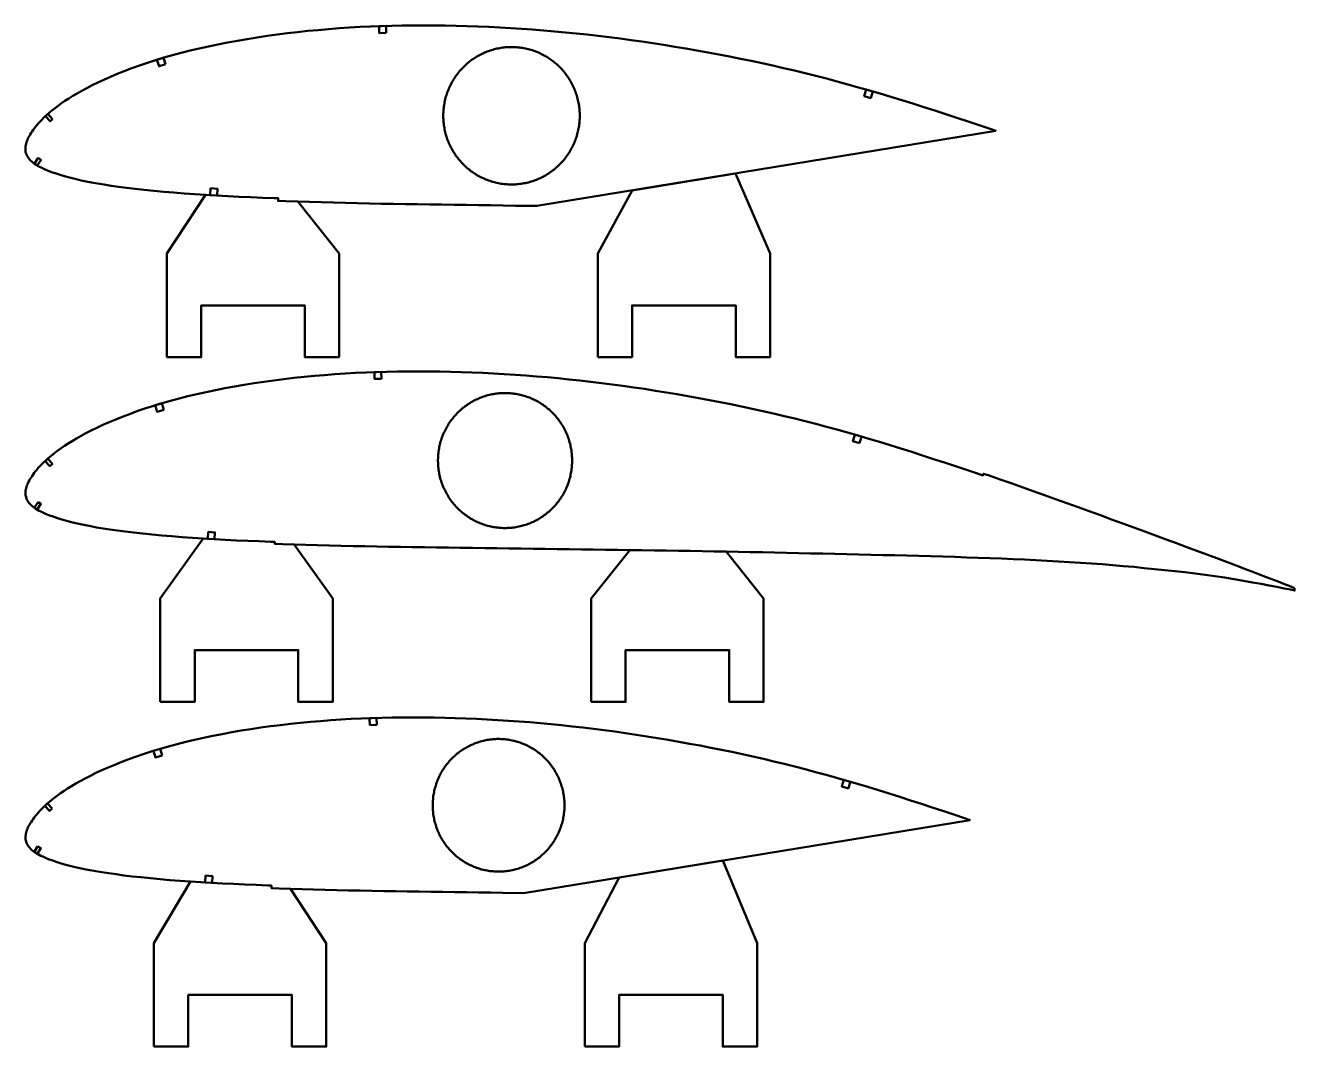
# Model space of a CAD drawing. Header units: metres. Extents: x -32 to 1074, y -15727 to -24.
# Drawn here: x -1 to 736, y -9840 to -9248 of the extents above; entities that cross this region are included whole.
import ezdxf

# ---------------------------------------------------------------- set-up
doc = ezdxf.new("R2010")
doc.units = ezdxf.units.M
doc.layers.add('Layer', color=7, linetype='Continuous', lineweight=50)

msp = doc.modelspace()

# ---------------------------------------------------------------- linework, layer by layer
at = {"layer": 'Layer', "color": 1}
for p, q in [((381.25, -9338.4), (381.25, -9338.9)), ((131.25, -9347.3), (131.25, -9347.8)), ((127.5, -9546.56), (127.5, -9547.06)), ((377.5, -9552.35), (377.5, -9552.85)), ((373.75, -9736.95), (373.75, -9737.45)), ((123.75, -9745.83), (123.75, -9746.33))]:
    msp.add_line(p, q, dxfattribs=at)
at = {"layer": 'Layer'}
for points in [[(562.28, -9308.78), (562.28, -9308.78), (559.02, -9307.66), (552.57, -9305.48), (546.13, -9303.33), (539.69, -9301.2), (533.25, -9299.1), (526.81, -9297.02), (520.39, -9294.97), (514.01, -9292.95), (507.68, -9290.97), (501.39, -9289.05), (495.12, -9287.17), (488.88, -9285.34), (482.64, -9283.56), (476.41, -9281.82), (470.19, -9280.13), (463.98, -9278.48), (457.78, -9276.88), (451.56, -9275.33), (445.34, -9273.82), (439.1, -9272.35), (432.85, -9270.93), (426.59, -9269.54), (420.32, -9268.2), (414.04, -9266.89), (407.75, -9265.64), (401.44, -9264.42), (395.11, -9263.24), (388.76, -9262.1), (382.4, -9261), (376.04, -9259.93), (369.67, -9258.91), (363.3, -9257.92), (356.94, -9256.98), (350.58, -9256.08), (344.23, -9255.23), (337.87, -9254.41), (331.53, -9253.65), (325.18, -9252.93), (318.84, -9252.25), (312.5, -9251.62), (306.16, -9251.03), (299.82, -9250.49), (293.48, -9250), (287.14, -9249.55), (280.79, -9249.15), (274.45, -9248.79), (268.11, -9248.48), (261.78, -9248.21), (255.46, -9247.99), (249.14, -9247.82), (242.84, -9247.69), (236.55, -9247.61), (230.29, -9247.58), (224.07, -9247.59), (217.89, -9247.66), (211.74, -9247.78), (205.62, -9247.97), (199.5, -9248.21), (193.39, -9248.51), (187.29, -9248.86), (181.21, -9249.27), (175.15, -9249.74), (169.11, -9250.26), (163.1, -9250.83), (157.13, -9251.46), (151.19, -9252.15), (145.29, -9252.89), (139.44, -9253.7), (133.64, -9254.56), (127.89, -9255.48), (122.18, -9256.47), (116.51, -9257.51), (110.91, -9258.6), (105.41, -9259.73), (100.03, -9260.92), (94.75, -9262.16), (89.59, -9263.47), (84.52, -9264.84), (79.56, -9266.26), (74.71, -9267.74), (69.97, -9269.28), (65.37, -9270.85), (60.91, -9272.47), (56.61, -9274.11), (52.47, -9275.77), (48.52, -9277.43), (44.77, -9279.08), (41.24, -9280.72), (37.93, -9282.34), (34.82, -9283.94), (31.92, -9285.51), (29.21, -9287.04), (26.69, -9288.53), (24.36, -9289.98), (22.19, -9291.38), (20.2, -9292.75), (18.35, -9294.07), (16.64, -9295.35), (15.06, -9296.61), (13.59, -9297.82), (12.23, -9299), (10.97, -9300.14), (9.81, -9301.24), (8.73, -9302.32), (7.73, -9303.36), (6.8, -9304.38), (5.94, -9305.37), (5.15, -9306.34), (4.41, -9307.28), (3.74, -9308.2), (3.11, -9309.1), (2.53, -9309.98), (2, -9310.81), (1.53, -9311.63), (1.11, -9312.47), (0.71, -9313.28), (0.37, -9314.04), (0.08, -9314.78), (-0.16, -9315.52), (-0.37, -9316.27), (-0.53, -9316.99), (-0.66, -9317.68), (-0.74, -9318.38), (-0.78, -9319.02), (-0.79, -9319.66), (-0.74, -9320.31), (-0.63, -9320.96), (-0.46, -9321.62), (-0.23, -9322.29), (0.05, -9322.94), (0.39, -9323.59), (0.8, -9324.23), (1.27, -9324.86), (1.81, -9325.49), (2.41, -9326.11), (3.07, -9326.71), (3.78, -9327.31), (4.56, -9327.88), (5.4, -9328.45), (6.32, -9329), (7.31, -9329.55), (8.37, -9330.09), (9.5, -9330.63), (10.72, -9331.18), (12.02, -9331.73), (13.4, -9332.28), (14.87, -9332.84), (16.45, -9333.4), (18.14, -9333.96), (19.97, -9334.52), (21.94, -9335.09), (24.07, -9335.67), (26.38, -9336.27), (28.86, -9336.88), (31.55, -9337.49), (34.47, -9338.11), (37.64, -9338.72), (41.1, -9339.33), (44.85, -9339.94), (48.92, -9340.56), (53.28, -9341.18), (57.95, -9341.8), (62.92, -9342.39), (68.18, -9342.96), (73.71, -9343.52), (79.47, -9344.07), (85.38, -9344.59), (91.41, -9345.09), (97.55, -9345.54), (103.8, -9345.94), (110.18, -9346.3), (116.69, -9346.64), (123.28, -9346.95), (129.97, -9347.25), (136.74, -9347.52), (143.58, -9347.78), (145.87, -9347.87), (145.81, -9349.37), (150.39, -9349.54), (157.26, -9349.79), (164.14, -9350.01), (171.03, -9350.21), (177.95, -9350.39), (184.9, -9350.57), (191.87, -9350.73), (198.83, -9350.89), (205.78, -9351.03), (212.75, -9351.15), (219.75, -9351.25), (226.78, -9351.35), (233.83, -9351.46), (240.9, -9351.57), (247.97, -9351.67), (255.06, -9351.77), (262.16, -9351.86), (269.27, -9351.96), (276.39, -9352.06), (283.5, -9352.16), (296.03, -9352.34), (562.28, -9308.78)], [(562.28, -9308.78), (562.28, -9308.78), (559.02, -9307.66), (552.57, -9305.48), (546.13, -9303.33), (539.69, -9301.2), (533.25, -9299.1), (526.81, -9297.02), (520.39, -9294.97), (514.01, -9292.95), (507.68, -9290.97), (501.39, -9289.05), (495.12, -9287.17), (488.88, -9285.34), (482.64, -9283.56), (476.41, -9281.82), (470.19, -9280.13), (463.98, -9278.48), (457.78, -9276.88), (451.56, -9275.33), (445.34, -9273.82), (439.1, -9272.35), (432.85, -9270.93), (426.59, -9269.54), (420.32, -9268.2), (414.04, -9266.89), (407.75, -9265.64), (401.44, -9264.42), (395.11, -9263.24), (388.76, -9262.1), (382.4, -9261), (376.04, -9259.93), (369.67, -9258.91), (363.3, -9257.92), (356.94, -9256.98), (350.58, -9256.08), (344.23, -9255.23), (337.87, -9254.41), (331.53, -9253.65), (325.18, -9252.93), (318.84, -9252.25), (312.5, -9251.62), (306.16, -9251.03), (299.82, -9250.49), (293.48, -9250), (287.14, -9249.55), (280.79, -9249.15), (274.45, -9248.79), (268.11, -9248.48), (261.78, -9248.21), (255.46, -9247.99), (249.14, -9247.82), (242.84, -9247.69), (236.55, -9247.61), (230.29, -9247.58), (224.07, -9247.59), (217.89, -9247.66), (211.74, -9247.78), (205.62, -9247.97), (199.5, -9248.21), (193.39, -9248.51), (187.29, -9248.86), (181.21, -9249.27), (175.15, -9249.74), (169.11, -9250.26), (163.1, -9250.83), (157.13, -9251.46), (151.19, -9252.15), (145.29, -9252.89), (139.44, -9253.7), (133.64, -9254.56), (127.89, -9255.48), (122.18, -9256.47), (116.51, -9257.51), (110.91, -9258.6), (105.41, -9259.73), (100.03, -9260.92), (94.75, -9262.16), (89.59, -9263.47), (84.52, -9264.84), (79.56, -9266.26), (74.71, -9267.74), (69.97, -9269.28), (65.37, -9270.85), (60.91, -9272.47), (56.61, -9274.11), (52.47, -9275.77), (48.52, -9277.43), (44.77, -9279.08), (41.24, -9280.72), (37.93, -9282.34), (34.82, -9283.94), (31.92, -9285.51), (29.21, -9287.04), (26.69, -9288.53), (24.36, -9289.98), (22.19, -9291.38), (20.2, -9292.75), (18.35, -9294.07), (16.64, -9295.35), (15.06, -9296.61), (13.59, -9297.82), (12.23, -9299), (10.97, -9300.14), (9.81, -9301.24), (8.73, -9302.32), (7.73, -9303.36), (6.8, -9304.38), (5.94, -9305.37), (5.15, -9306.34), (4.41, -9307.28), (3.74, -9308.2), (3.11, -9309.1), (2.53, -9309.98), (2, -9310.81), (1.53, -9311.63), (1.11, -9312.47), (0.71, -9313.28), (0.37, -9314.04), (0.08, -9314.78), (-0.16, -9315.52), (-0.37, -9316.27), (-0.53, -9316.99), (-0.66, -9317.68), (-0.74, -9318.38), (-0.78, -9319.02), (-0.79, -9319.66), (-0.74, -9320.31), (-0.63, -9320.96), (-0.46, -9321.62), (-0.23, -9322.29), (0.05, -9322.94), (0.39, -9323.59), (0.8, -9324.23), (1.27, -9324.86), (1.81, -9325.49), (2.41, -9326.11), (3.07, -9326.71), (3.78, -9327.31), (4.56, -9327.88), (5.4, -9328.45), (6.32, -9329), (7.31, -9329.55), (8.37, -9330.09), (9.5, -9330.63), (10.72, -9331.18), (12.02, -9331.73), (13.4, -9332.28), (14.87, -9332.84), (16.45, -9333.4), (18.14, -9333.96), (19.97, -9334.52), (21.94, -9335.09), (24.07, -9335.67), (26.38, -9336.27), (28.86, -9336.88), (31.55, -9337.49), (34.47, -9338.11), (37.64, -9338.72), (41.1, -9339.33), (44.85, -9339.94), (48.92, -9340.56), (53.28, -9341.18), (57.95, -9341.8), (62.92, -9342.39), (68.18, -9342.96), (73.71, -9343.52), (79.47, -9344.07), (85.38, -9344.59), (91.41, -9345.09), (97.55, -9345.54), (103.8, -9345.94), (110.18, -9346.3), (116.69, -9346.64), (123.28, -9346.95), (129.97, -9347.25), (136.74, -9347.52), (143.58, -9347.78), (145.87, -9347.87), (145.81, -9349.37), (150.39, -9349.54), (157.26, -9349.79), (164.14, -9350.01), (171.03, -9350.21), (177.95, -9350.39), (184.9, -9350.57), (191.87, -9350.73), (198.83, -9350.89), (205.78, -9351.03), (212.75, -9351.15), (219.75, -9351.25), (226.78, -9351.35), (233.83, -9351.46), (240.9, -9351.57), (247.97, -9351.67), (255.06, -9351.77), (262.16, -9351.86), (269.27, -9351.96), (276.39, -9352.06), (283.5, -9352.16), (296.03, -9352.34), (562.28, -9308.78)], [(320.85, -9300), (320.84, -9299.16), (320.82, -9298.33), (320.77, -9297.49), (320.71, -9296.65), (320.63, -9295.82), (320.54, -9294.99), (320.43, -9294.16), (320.29, -9293.33), (320.15, -9292.51), (319.98, -9291.69), (319.8, -9290.87), (319.6, -9290.05), (319.38, -9289.25), (319.15, -9288.44), (318.9, -9287.64), (318.64, -9286.85), (318.35, -9286.06), (318.05, -9285.28), (317.74, -9284.5), (317.41, -9283.74), (317.06, -9282.98), (316.7, -9282.22), (316.32, -9281.48), (315.92, -9280.74), (315.51, -9280.01), (315.09, -9279.29), (314.65, -9278.58), (314.19, -9277.88), (313.72, -9277.19), (313.24, -9276.5), (312.74, -9275.83), (312.23, -9275.17), (311.71, -9274.52), (311.17, -9273.88), (310.62, -9273.26), (310.05, -9272.64), (309.47, -9272.04), (308.88, -9271.45), (308.28, -9270.87), (307.67, -9270.3), (307.04, -9269.75), (306.4, -9269.21), (305.76, -9268.69), (305.1, -9268.18), (304.43, -9267.68), (303.75, -9267.2), (303.06, -9266.73), (302.36, -9266.27), (301.65, -9265.83), (300.93, -9265.41), (300.2, -9265), (299.47, -9264.61), (298.73, -9264.23), (297.98, -9263.87), (297.22, -9263.52), (296.45, -9263.19), (295.68, -9262.88), (294.9, -9262.58), (294.12, -9262.3), (293.33, -9262.04), (292.53, -9261.79), (291.73, -9261.56), (290.93, -9261.35), (290.12, -9261.15), (289.31, -9260.97), (288.49, -9260.81), (287.67, -9260.67), (286.85, -9260.54), (286.02, -9260.43), (285.2, -9260.34), (284.37, -9260.26), (283.54, -9260.21), (282.71, -9260.17), (281.87, -9260.15), (281.04, -9260.14), (280.21, -9260.15), (279.38, -9260.18), (278.55, -9260.23), (277.72, -9260.3), (276.89, -9260.38), (276.06, -9260.48), (275.24, -9260.6), (274.42, -9260.74), (273.6, -9260.89), (272.79, -9261.06), (271.97, -9261.25), (271.17, -9261.45), (270.37, -9261.68), (269.57, -9261.91), (268.77, -9262.17), (267.99, -9262.44), (267.21, -9262.73), (266.43, -9263.04), (265.66, -9263.36), (264.9, -9263.7), (264.15, -9264.05), (263.4, -9264.42), (262.66, -9264.8), (261.93, -9265.2), (261.21, -9265.62), (260.5, -9266.05), (259.79, -9266.5), (259.1, -9266.96), (258.41, -9267.44), (257.74, -9267.93), (257.07, -9268.43), (256.42, -9268.95), (255.78, -9269.48), (255.14, -9270.03), (254.52, -9270.58), (253.92, -9271.16), (253.32, -9271.74), (252.74, -9272.34), (252.17, -9272.95), (251.61, -9273.57), (251.06, -9274.2), (250.53, -9274.85), (250.01, -9275.5), (249.51, -9276.17), (249.02, -9276.84), (248.54, -9277.53), (248.08, -9278.23), (247.63, -9278.93), (247.2, -9279.65), (246.78, -9280.37), (246.38, -9281.11), (245.99, -9281.85), (245.62, -9282.6), (245.27, -9283.36), (244.93, -9284.12), (244.6, -9284.89), (244.29, -9285.67), (244, -9286.45), (243.73, -9287.25), (243.47, -9288.04), (243.23, -9288.84), (243.01, -9289.65), (242.8, -9290.46), (242.61, -9291.28), (242.43, -9292.1), (242.28, -9292.92), (242.14, -9293.74), (242.02, -9294.57), (241.91, -9295.4), (241.82, -9296.24), (241.75, -9297.07), (241.7, -9297.91), (241.67, -9298.74), (241.65, -9299.58), (241.65, -9300.42), (241.67, -9301.26), (241.7, -9302.09), (241.75, -9302.93), (241.82, -9303.76), (241.91, -9304.6), (242.02, -9305.43), (242.14, -9306.26), (242.28, -9307.08), (242.43, -9307.9), (242.61, -9308.72), (242.8, -9309.54), (243.01, -9310.35), (243.23, -9311.16), (243.47, -9311.96), (243.73, -9312.75), (244, -9313.55), (244.29, -9314.33), (244.6, -9315.11), (244.93, -9315.88), (245.27, -9316.64), (245.62, -9317.4), (245.99, -9318.15), (246.38, -9318.89), (246.78, -9319.63), (247.2, -9320.35), (247.63, -9321.07), (248.08, -9321.77), (248.54, -9322.47), (249.02, -9323.16), (249.51, -9323.83), (250.01, -9324.5), (250.53, -9325.15), (251.06, -9325.8), (251.61, -9326.43), (252.17, -9327.05), (252.74, -9327.66), (253.32, -9328.26), (253.92, -9328.84), (254.52, -9329.42), (255.14, -9329.97), (255.78, -9330.52), (256.42, -9331.05), (257.07, -9331.57), (257.74, -9332.07), (258.41, -9332.56), (259.1, -9333.04), (259.79, -9333.5), (260.5, -9333.95), (261.21, -9334.38), (261.93, -9334.8), (262.66, -9335.2), (263.4, -9335.58), (264.15, -9335.95), (264.9, -9336.3), (265.66, -9336.64), (266.43, -9336.96), (267.21, -9337.27), (267.99, -9337.56), (268.77, -9337.83), (269.57, -9338.09), (270.37, -9338.32), (271.17, -9338.55), (271.97, -9338.75), (272.79, -9338.94), (273.6, -9339.11), (274.42, -9339.26), (275.24, -9339.4), (276.06, -9339.52), (276.89, -9339.62), (277.72, -9339.7), (278.55, -9339.77), (279.38, -9339.82), (280.21, -9339.85), (281.04, -9339.86), (281.87, -9339.85), (282.71, -9339.83), (283.54, -9339.79), (284.37, -9339.74), (285.2, -9339.66), (286.02, -9339.57), (286.85, -9339.46), (287.67, -9339.33), (288.49, -9339.19), (289.31, -9339.03), (290.12, -9338.85), (290.93, -9338.65), (291.73, -9338.44), (292.53, -9338.21), (293.33, -9337.96), (294.12, -9337.7), (294.9, -9337.42), (295.68, -9337.12), (296.45, -9336.81), (297.22, -9336.48), (297.98, -9336.13), (298.73, -9335.77), (299.47, -9335.39), (300.2, -9335), (300.93, -9334.59), (301.65, -9334.17), (302.36, -9333.73), (303.06, -9333.27), (303.75, -9332.8), (304.43, -9332.32), (305.1, -9331.82), (305.76, -9331.31), (306.4, -9330.79), (307.04, -9330.25), (307.67, -9329.7), (308.28, -9329.13), (308.88, -9328.55), (309.47, -9327.96), (310.05, -9327.36), (310.62, -9326.74), (311.17, -9326.12), (311.71, -9325.48), (312.23, -9324.83), (312.74, -9324.17), (313.24, -9323.5), (313.72, -9322.81), (314.19, -9322.12), (314.65, -9321.42), (315.09, -9320.71), (315.51, -9319.99), (315.92, -9319.26), (316.32, -9318.52), (316.7, -9317.78), (317.06, -9317.02), (317.41, -9316.26), (317.74, -9315.5), (318.05, -9314.72), (318.35, -9313.94), (318.64, -9313.15), (318.9, -9312.36), (319.15, -9311.56), (319.38, -9310.75), (319.6, -9309.95), (319.8, -9309.13), (319.98, -9308.31), (320.15, -9307.49), (320.29, -9306.67), (320.43, -9305.84), (320.54, -9305.01), (320.63, -9304.18), (320.71, -9303.35), (320.77, -9302.51), (320.82, -9301.67), (320.84, -9300.84), (320.85, -9300)], [(735.53, -9574.06), (733.33, -9573.17), (729.79, -9571.79), (725.96, -9570.28), (721.77, -9568.65), (717.2, -9566.91), (712.29, -9565.03), (707.09, -9563.04), (701.65, -9560.96), (696.05, -9558.83), (690.4, -9556.7), (684.7, -9554.59), (678.92, -9552.4), (673.08, -9550.19), (667.13, -9547.98), (661.09, -9545.74), (654.95, -9543.49), (648.68, -9541.2), (642.32, -9538.87), (635.89, -9536.52), (629.4, -9534.15), (622.9, -9531.78), (616.4, -9529.41), (609.9, -9527.05), (603.39, -9524.7), (596.9, -9522.37), (590.41, -9520.04), (583.95, -9517.74), (577.52, -9515.46), (571.1, -9513.21), (564.68, -9510.98), (558.28, -9508.77), (555.12, -9507.69), (554.78, -9508.68), (551.56, -9507.58), (545.2, -9505.43), (538.84, -9503.3), (532.49, -9501.2), (526.13, -9499.13), (519.78, -9497.08), (513.45, -9495.05), (507.15, -9493.06), (500.91, -9491.11), (494.7, -9489.21), (488.51, -9487.36), (482.35, -9485.56), (476.2, -9483.8), (470.06, -9482.08), (463.92, -9480.41), (457.79, -9478.79), (451.67, -9477.21), (445.54, -9475.68), (439.4, -9474.19), (433.24, -9472.74), (427.08, -9471.33), (420.9, -9469.97), (414.71, -9468.64), (408.52, -9467.36), (402.31, -9466.11), (396.08, -9464.91), (389.84, -9463.75), (383.58, -9462.63), (377.3, -9461.54), (371.02, -9460.49), (364.74, -9459.48), (358.45, -9458.5), (352.18, -9457.57), (345.9, -9456.69), (339.63, -9455.84), (333.37, -9455.04), (327.1, -9454.29), (320.84, -9453.57), (314.59, -9452.91), (308.33, -9452.28), (302.08, -9451.71), (295.82, -9451.17), (289.57, -9450.69), (283.31, -9450.25), (277.05, -9449.85), (270.79, -9449.5), (264.53, -9449.19), (258.29, -9448.92), (252.05, -9448.71), (245.82, -9448.54), (239.6, -9448.41), (233.39, -9448.33), (227.22, -9448.3), (221.08, -9448.31), (214.98, -9448.37), (208.92, -9448.5), (202.88, -9448.68), (196.84, -9448.92), (190.81, -9449.22), (184.79, -9449.57), (178.79, -9449.97), (172.81, -9450.43), (166.86, -9450.94), (160.93, -9451.51), (155.03, -9452.13), (149.18, -9452.81), (143.36, -9453.54), (137.59, -9454.33), (131.86, -9455.18), (126.19, -9456.09), (120.55, -9457.07), (114.96, -9458.1), (109.43, -9459.17), (104.01, -9460.29), (98.7, -9461.46), (93.5, -9462.69), (88.4, -9463.98), (83.4, -9465.32), (78.5, -9466.73), (73.72, -9468.19), (69.05, -9469.7), (64.51, -9471.26), (60.11, -9472.85), (55.86, -9474.48), (51.77, -9476.11), (47.88, -9477.75), (44.18, -9479.38), (40.7, -9480.99), (37.43, -9482.59), (34.37, -9484.17), (31.5, -9485.72), (28.83, -9487.23), (26.35, -9488.7), (24.04, -9490.13), (21.91, -9491.52), (19.94, -9492.86), (18.12, -9494.16), (16.43, -9495.43), (14.87, -9496.67), (13.43, -9497.87), (12.08, -9499.03), (10.84, -9500.15), (9.69, -9501.24), (8.62, -9502.3), (7.64, -9503.33), (6.72, -9504.34), (5.88, -9505.32), (5.09, -9506.27), (4.37, -9507.19), (3.71, -9508.1), (3.08, -9508.99), (2.51, -9509.86), (1.99, -9510.68), (1.53, -9511.48), (1.11, -9512.31), (0.72, -9513.11), (0.38, -9513.86), (0.1, -9514.59), (-0.14, -9515.32), (-0.34, -9516.06), (-0.5, -9516.77), (-0.63, -9517.45), (-0.71, -9518.14), (-0.75, -9518.77), (-0.76, -9519.4), (-0.71, -9520.03), (-0.6, -9520.68), (-0.43, -9521.33), (-0.21, -9521.98), (0.07, -9522.63), (0.4, -9523.26), (0.8, -9523.89), (1.27, -9524.52), (1.8, -9525.13), (2.39, -9525.74), (3.04, -9526.34), (3.74, -9526.92), (4.51, -9527.5), (5.34, -9528.05), (6.24, -9528.6), (7.22, -9529.14), (8.26, -9529.67), (9.39, -9530.21), (10.58, -9530.74), (11.86, -9531.28), (13.23, -9531.83), (14.68, -9532.38), (16.24, -9532.93), (17.91, -9533.49), (19.71, -9534.04), (21.66, -9534.6), (23.76, -9535.18), (26.03, -9535.77), (28.48, -9536.37), (31.14, -9536.97), (34.01, -9537.58), (37.14, -9538.18), (40.55, -9538.78), (44.26, -9539.39), (48.27, -9540), (52.58, -9540.62), (57.18, -9541.22), (62.08, -9541.8), (67.27, -9542.37), (72.73, -9542.92), (78.41, -9543.46), (84.24, -9543.98), (90.2, -9544.47), (96.25, -9544.91), (102.41, -9545.31), (108.72, -9545.66), (115.13, -9546), (121.64, -9546.31), (128.24, -9546.6), (134.92, -9546.87), (141.66, -9547.13), (143.93, -9547.21), (143.89, -9548.26), (148.4, -9548.43), (155.18, -9548.67), (161.96, -9548.89), (168.76, -9549.09), (175.59, -9549.27), (182.45, -9549.44), (189.32, -9549.61), (196.19, -9549.76), (203.05, -9549.9), (209.92, -9550.02), (216.83, -9550.12), (223.77, -9550.22), (230.72, -9550.32), (237.69, -9550.43), (244.67, -9550.53), (251.66, -9550.63), (258.67, -9550.72), (265.69, -9550.81), (272.71, -9550.91), (279.73, -9551.01), (286.75, -9551.12), (293.76, -9551.22), (300.77, -9551.31), (307.79, -9551.4), (314.81, -9551.5), (321.82, -9551.59), (328.84, -9551.69), (335.86, -9551.79), (342.88, -9551.89), (349.89, -9551.98), (356.91, -9552.07), (363.92, -9552.16), (370.92, -9552.25), (377.91, -9552.36), (384.9, -9552.46), (391.89, -9552.58), (398.88, -9552.7), (405.85, -9552.82), (412.82, -9552.95), (419.78, -9553.1), (426.77, -9553.25), (433.77, -9553.41), (440.77, -9553.56), (447.77, -9553.71), (454.78, -9553.86), (461.78, -9554.01), (468.77, -9554.17), (475.77, -9554.33), (482.77, -9554.5), (489.75, -9554.66), (496.73, -9554.82), (503.68, -9554.99), (510.63, -9555.17), (517.58, -9555.36), (524.53, -9555.56), (531.47, -9555.76), (538.38, -9555.96), (545.24, -9556.17), (552.05, -9556.39), (558.83, -9556.64), (565.59, -9556.9), (572.27, -9557.16), (578.89, -9557.46), (585.47, -9557.79), (592.03, -9558.16), (598.57, -9558.53), (605.05, -9558.91), (611.41, -9559.28), (617.64, -9559.72), (623.85, -9560.22), (630.06, -9560.73), (636.2, -9561.22), (642.27, -9561.76), (648.3, -9562.36), (654.31, -9562.96), (660.27, -9563.52), (666.14, -9564.12), (671.97, -9564.83), (677.84, -9565.58), (683.69, -9566.33), (689.38, -9567.09), (694.95, -9567.95), (700.48, -9568.87), (705.91, -9569.81), (711.17, -9570.72), (716.16, -9571.63), (720.89, -9572.52), (725.32, -9573.36), (729.44, -9574.16), (733.23, -9574.92), (735.57, -9575.41)], [(735.53, -9574.06), (733.33, -9573.17), (729.79, -9571.79), (725.96, -9570.28), (721.77, -9568.65), (717.2, -9566.91), (712.29, -9565.03), (707.09, -9563.04), (701.65, -9560.96), (696.05, -9558.83), (690.4, -9556.7), (684.7, -9554.59), (678.92, -9552.4), (673.08, -9550.19), (667.13, -9547.98), (661.09, -9545.74), (654.95, -9543.49), (648.68, -9541.2), (642.32, -9538.87), (635.89, -9536.52), (629.4, -9534.15), (622.9, -9531.78), (616.4, -9529.41), (609.9, -9527.05), (603.39, -9524.7), (596.9, -9522.37), (590.41, -9520.04), (583.95, -9517.74), (577.52, -9515.46), (571.1, -9513.21), (564.68, -9510.98), (558.28, -9508.77), (555.12, -9507.69), (554.78, -9508.68), (551.56, -9507.58), (545.2, -9505.43), (538.84, -9503.3), (532.49, -9501.2), (526.13, -9499.13), (519.78, -9497.08), (513.45, -9495.05), (507.15, -9493.06), (500.91, -9491.11), (494.7, -9489.21), (488.51, -9487.36), (482.35, -9485.56), (476.2, -9483.8), (470.06, -9482.08), (463.92, -9480.41), (457.79, -9478.79), (451.67, -9477.21), (445.54, -9475.68), (439.4, -9474.19), (433.24, -9472.74), (427.08, -9471.33), (420.9, -9469.97), (414.71, -9468.64), (408.52, -9467.36), (402.31, -9466.11), (396.08, -9464.91), (389.84, -9463.75), (383.58, -9462.63), (377.3, -9461.54), (371.02, -9460.49), (364.74, -9459.48), (358.45, -9458.5), (352.18, -9457.57), (345.9, -9456.69), (339.63, -9455.84), (333.37, -9455.04), (327.1, -9454.29), (320.84, -9453.57), (314.59, -9452.91), (308.33, -9452.28), (302.08, -9451.71), (295.82, -9451.17), (289.57, -9450.69), (283.31, -9450.25), (277.05, -9449.85), (270.79, -9449.5), (264.53, -9449.19), (258.29, -9448.92), (252.05, -9448.71), (245.82, -9448.54), (239.6, -9448.41), (233.39, -9448.33), (227.22, -9448.3), (221.08, -9448.31), (214.98, -9448.37), (208.92, -9448.5), (202.88, -9448.68), (196.84, -9448.92), (190.81, -9449.22), (184.79, -9449.57), (178.79, -9449.97), (172.81, -9450.43), (166.86, -9450.94), (160.93, -9451.51), (155.03, -9452.13), (149.18, -9452.81), (143.36, -9453.54), (137.59, -9454.33), (131.86, -9455.18), (126.19, -9456.09), (120.55, -9457.07), (114.96, -9458.1), (109.43, -9459.17), (104.01, -9460.29), (98.7, -9461.46), (93.5, -9462.69), (88.4, -9463.98), (83.4, -9465.32), (78.5, -9466.73), (73.72, -9468.19), (69.05, -9469.7), (64.51, -9471.26), (60.11, -9472.85), (55.86, -9474.48), (51.77, -9476.11), (47.88, -9477.75), (44.18, -9479.38), (40.7, -9480.99), (37.43, -9482.59), (34.37, -9484.17), (31.5, -9485.72), (28.83, -9487.23), (26.35, -9488.7), (24.04, -9490.13), (21.91, -9491.52), (19.94, -9492.86), (18.12, -9494.16), (16.43, -9495.43), (14.87, -9496.67), (13.43, -9497.87), (12.08, -9499.03), (10.84, -9500.15), (9.69, -9501.24), (8.62, -9502.3), (7.64, -9503.33), (6.72, -9504.34), (5.88, -9505.32), (5.09, -9506.27), (4.37, -9507.19), (3.71, -9508.1), (3.08, -9508.99), (2.51, -9509.86), (1.99, -9510.68), (1.53, -9511.48), (1.11, -9512.31), (0.72, -9513.11), (0.38, -9513.86), (0.1, -9514.59), (-0.14, -9515.32), (-0.34, -9516.06), (-0.5, -9516.77), (-0.63, -9517.45), (-0.71, -9518.14), (-0.75, -9518.77), (-0.76, -9519.4), (-0.71, -9520.03), (-0.6, -9520.68), (-0.43, -9521.33), (-0.21, -9521.98), (0.07, -9522.63), (0.4, -9523.26), (0.8, -9523.89), (1.27, -9524.52), (1.8, -9525.13), (2.39, -9525.74), (3.04, -9526.34), (3.74, -9526.92), (4.51, -9527.5), (5.34, -9528.05), (6.24, -9528.6), (7.22, -9529.14), (8.26, -9529.67), (9.39, -9530.21), (10.58, -9530.74), (11.86, -9531.28), (13.23, -9531.83), (14.68, -9532.38), (16.24, -9532.93), (17.91, -9533.49), (19.71, -9534.04), (21.66, -9534.6), (23.76, -9535.18), (26.03, -9535.77), (28.48, -9536.37), (31.14, -9536.97), (34.01, -9537.58), (37.14, -9538.18), (40.55, -9538.78), (44.26, -9539.39), (48.27, -9540), (52.58, -9540.62), (57.18, -9541.22), (62.08, -9541.8), (67.27, -9542.37), (72.73, -9542.92), (78.41, -9543.46), (84.24, -9543.98), (90.2, -9544.47), (96.25, -9544.91), (102.41, -9545.31), (108.72, -9545.66), (115.13, -9546), (121.64, -9546.31), (128.24, -9546.6), (134.92, -9546.87), (141.66, -9547.13), (143.93, -9547.21), (143.89, -9548.26), (148.4, -9548.43), (155.18, -9548.67), (161.96, -9548.89), (168.76, -9549.09), (175.59, -9549.27), (182.45, -9549.44), (189.32, -9549.61), (196.19, -9549.76), (203.05, -9549.9), (209.92, -9550.02), (216.83, -9550.12), (223.77, -9550.22), (230.72, -9550.32), (237.69, -9550.43), (244.67, -9550.53), (251.66, -9550.63), (258.67, -9550.72), (265.69, -9550.81), (272.71, -9550.91), (279.73, -9551.01), (286.75, -9551.12), (293.76, -9551.22), (300.77, -9551.31), (307.79, -9551.4), (314.81, -9551.5), (321.82, -9551.59), (328.84, -9551.69), (335.86, -9551.79), (342.88, -9551.89), (349.89, -9551.98), (356.91, -9552.07), (363.92, -9552.16), (370.92, -9552.25), (377.91, -9552.36), (384.9, -9552.46), (391.89, -9552.58), (398.88, -9552.7), (405.85, -9552.82), (412.82, -9552.95), (419.78, -9553.1), (426.77, -9553.25), (433.77, -9553.41), (440.77, -9553.56), (447.77, -9553.71), (454.78, -9553.86), (461.78, -9554.01), (468.77, -9554.17), (475.77, -9554.33), (482.77, -9554.5), (489.75, -9554.66), (496.73, -9554.82), (503.68, -9554.99), (510.63, -9555.17), (517.58, -9555.36), (524.53, -9555.56), (531.47, -9555.76), (538.38, -9555.96), (545.24, -9556.17), (552.05, -9556.39), (558.83, -9556.64), (565.59, -9556.9), (572.27, -9557.16), (578.89, -9557.46), (585.47, -9557.79), (592.03, -9558.16), (598.57, -9558.53), (605.05, -9558.91), (611.41, -9559.28), (617.64, -9559.72), (623.85, -9560.22), (630.06, -9560.73), (636.2, -9561.22), (642.27, -9561.76), (648.3, -9562.36), (654.31, -9562.96), (660.27, -9563.52), (666.14, -9564.12), (671.97, -9564.83), (677.84, -9565.58), (683.69, -9566.33), (689.38, -9567.09), (694.95, -9567.95), (700.48, -9568.87), (705.91, -9569.81), (711.17, -9570.72), (716.16, -9571.63), (720.89, -9572.52), (725.32, -9573.36), (729.44, -9574.16), (733.23, -9574.92), (735.57, -9575.41)], [(316.41, -9500), (316.4, -9499.18), (316.38, -9498.35), (316.33, -9497.53), (316.27, -9496.71), (316.2, -9495.89), (316.1, -9495.08), (315.99, -9494.26), (315.86, -9493.45), (315.72, -9492.64), (315.56, -9491.83), (315.38, -9491.03), (315.18, -9490.23), (314.97, -9489.44), (314.74, -9488.65), (314.49, -9487.86), (314.23, -9487.08), (313.96, -9486.31), (313.66, -9485.54), (313.35, -9484.78), (313.03, -9484.02), (312.68, -9483.27), (312.33, -9482.53), (311.95, -9481.8), (311.57, -9481.08), (311.16, -9480.36), (310.75, -9479.65), (310.31, -9478.96), (309.87, -9478.27), (309.41, -9477.59), (308.93, -9476.92), (308.44, -9476.26), (307.94, -9475.61), (307.42, -9474.97), (306.9, -9474.34), (306.35, -9473.73), (305.8, -9473.12), (305.23, -9472.53), (304.65, -9471.95), (304.06, -9471.38), (303.46, -9470.83), (302.84, -9470.28), (302.22, -9469.75), (301.58, -9469.24), (300.93, -9468.74), (300.27, -9468.25), (299.6, -9467.77), (298.93, -9467.31), (298.24, -9466.87), (297.54, -9466.44), (296.84, -9466.02), (296.12, -9465.62), (295.4, -9465.23), (294.67, -9464.86), (293.93, -9464.51), (293.19, -9464.17), (292.44, -9463.84), (291.68, -9463.53), (290.92, -9463.24), (290.14, -9462.97), (289.37, -9462.71), (288.59, -9462.46), (287.8, -9462.24), (287.01, -9462.03), (286.22, -9461.84), (285.42, -9461.66), (284.61, -9461.5), (283.81, -9461.36), (283, -9461.23), (282.19, -9461.13), (281.38, -9461.04), (280.56, -9460.96), (279.75, -9460.91), (278.93, -9460.87), (278.11, -9460.85), (277.3, -9460.84), (276.48, -9460.85), (275.66, -9460.88), (274.84, -9460.93), (274.03, -9461), (273.22, -9461.08), (272.4, -9461.18), (271.59, -9461.29), (270.79, -9461.43), (269.98, -9461.58), (269.18, -9461.75), (268.39, -9461.93), (267.59, -9462.13), (266.8, -9462.35), (266.02, -9462.58), (265.24, -9462.83), (264.47, -9463.1), (263.7, -9463.39), (262.94, -9463.69), (262.19, -9464), (261.44, -9464.33), (260.7, -9464.68), (259.96, -9465.04), (259.24, -9465.42), (258.52, -9465.82), (257.81, -9466.23), (257.11, -9466.65), (256.42, -9467.09), (255.73, -9467.54), (255.06, -9468.01), (254.4, -9468.49), (253.74, -9468.99), (253.1, -9469.49), (252.47, -9470.02), (251.85, -9470.55), (251.24, -9471.1), (250.64, -9471.66), (250.06, -9472.24), (249.48, -9472.82), (248.92, -9473.42), (248.37, -9474.03), (247.84, -9474.65), (247.32, -9475.29), (246.81, -9475.93), (246.31, -9476.59), (245.83, -9477.25), (245.36, -9477.92), (244.91, -9478.61), (244.47, -9479.3), (244.04, -9480.01), (243.63, -9480.72), (243.24, -9481.44), (242.86, -9482.17), (242.49, -9482.9), (242.14, -9483.65), (241.81, -9484.4), (241.49, -9485.16), (241.19, -9485.92), (240.9, -9486.69), (240.63, -9487.47), (240.38, -9488.25), (240.14, -9489.04), (239.92, -9489.83), (239.72, -9490.63), (239.53, -9491.43), (239.36, -9492.23), (239.21, -9493.04), (239.07, -9493.85), (238.95, -9494.67), (238.85, -9495.48), (238.76, -9496.3), (238.69, -9497.12), (238.64, -9497.94), (238.61, -9498.77), (238.59, -9499.59), (238.59, -9500.41), (238.61, -9501.23), (238.64, -9502.06), (238.69, -9502.88), (238.76, -9503.7), (238.85, -9504.52), (238.95, -9505.33), (239.07, -9506.15), (239.21, -9506.96), (239.36, -9507.77), (239.53, -9508.57), (239.72, -9509.37), (239.92, -9510.17), (240.14, -9510.96), (240.38, -9511.75), (240.63, -9512.53), (240.9, -9513.31), (241.19, -9514.08), (241.49, -9514.84), (241.81, -9515.6), (242.14, -9516.35), (242.49, -9517.1), (242.86, -9517.83), (243.24, -9518.56), (243.63, -9519.28), (244.04, -9519.99), (244.47, -9520.7), (244.91, -9521.39), (245.36, -9522.08), (245.83, -9522.75), (246.31, -9523.41), (246.81, -9524.07), (247.32, -9524.71), (247.84, -9525.35), (248.37, -9525.97), (248.92, -9526.58), (249.48, -9527.18), (250.06, -9527.76), (250.64, -9528.34), (251.24, -9528.9), (251.85, -9529.45), (252.47, -9529.98), (253.1, -9530.51), (253.74, -9531.01), (254.4, -9531.51), (255.06, -9531.99), (255.73, -9532.46), (256.42, -9532.91), (257.11, -9533.35), (257.81, -9533.77), (258.52, -9534.18), (259.24, -9534.58), (259.96, -9534.96), (260.7, -9535.32), (261.44, -9535.67), (262.19, -9536), (262.94, -9536.31), (263.7, -9536.61), (264.47, -9536.9), (265.24, -9537.17), (266.02, -9537.42), (266.8, -9537.65), (267.59, -9537.87), (268.39, -9538.07), (269.18, -9538.25), (269.98, -9538.42), (270.79, -9538.57), (271.59, -9538.71), (272.4, -9538.82), (273.22, -9538.92), (274.03, -9539), (274.84, -9539.07), (275.66, -9539.12), (276.48, -9539.15), (277.3, -9539.16), (278.11, -9539.15), (278.93, -9539.13), (279.75, -9539.09), (280.56, -9539.04), (281.38, -9538.96), (282.19, -9538.87), (283, -9538.77), (283.81, -9538.64), (284.61, -9538.5), (285.42, -9538.34), (286.22, -9538.16), (287.01, -9537.97), (287.8, -9537.76), (288.59, -9537.54), (289.37, -9537.29), (290.14, -9537.03), (290.92, -9536.76), (291.68, -9536.47), (292.44, -9536.16), (293.19, -9535.83), (293.93, -9535.49), (294.67, -9535.14), (295.4, -9534.77), (296.12, -9534.38), (296.84, -9533.98), (297.54, -9533.56), (298.24, -9533.13), (298.93, -9532.69), (299.6, -9532.23), (300.27, -9531.75), (300.93, -9531.26), (301.58, -9530.76), (302.22, -9530.25), (302.84, -9529.72), (303.46, -9529.17), (304.06, -9528.62), (304.65, -9528.05), (305.23, -9527.47), (305.8, -9526.88), (306.35, -9526.27), (306.9, -9525.66), (307.42, -9525.03), (307.94, -9524.39), (308.44, -9523.74), (308.93, -9523.08), (309.41, -9522.41), (309.87, -9521.73), (310.31, -9521.04), (310.75, -9520.35), (311.16, -9519.64), (311.57, -9518.92), (311.95, -9518.2), (312.33, -9517.47), (312.68, -9516.73), (313.03, -9515.98), (313.35, -9515.22), (313.66, -9514.46), (313.96, -9513.69), (314.23, -9512.92), (314.49, -9512.14), (314.74, -9511.35), (314.97, -9510.56), (315.18, -9509.77), (315.38, -9508.97), (315.56, -9508.17), (315.72, -9507.36), (315.86, -9506.55), (315.99, -9505.74), (316.1, -9504.92), (316.2, -9504.11), (316.27, -9503.29), (316.33, -9502.47), (316.38, -9501.65), (316.4, -9500.82), (316.41, -9500)], [(547.27, -9708.58), (547.27, -9708.58), (544.1, -9707.5), (537.82, -9705.37), (531.55, -9703.28), (525.29, -9701.21), (519.02, -9699.16), (512.75, -9697.14), (506.5, -9695.14), (500.29, -9693.17), (494.13, -9691.25), (488.01, -9689.38), (481.91, -9687.55), (475.83, -9685.77), (469.76, -9684.04), (463.7, -9682.35), (457.65, -9680.7), (451.6, -9679.09), (445.56, -9677.54), (439.51, -9676.03), (433.45, -9674.56), (427.38, -9673.13), (421.3, -9671.74), (415.21, -9670.39), (409.1, -9669.08), (402.99, -9667.82), (396.87, -9666.59), (390.73, -9665.41), (384.57, -9664.26), (378.39, -9663.15), (372.2, -9662.08), (366, -9661.04), (359.8, -9660.04), (353.61, -9659.09), (347.41, -9658.17), (341.22, -9657.29), (335.04, -9656.46), (328.86, -9655.67), (322.68, -9654.92), (316.51, -9654.22), (310.33, -9653.56), (304.16, -9652.95), (297.99, -9652.38), (291.83, -9651.85), (285.66, -9651.37), (279.48, -9650.94), (273.3, -9650.55), (267.13, -9650.2), (260.96, -9649.89), (254.8, -9649.63), (248.64, -9649.42), (242.5, -9649.25), (236.36, -9649.13), (230.24, -9649.05), (224.15, -9649.02), (218.09, -9649.03), (212.08, -9649.09), (206.1, -9649.21), (200.14, -9649.39), (194.18, -9649.63), (188.23, -9649.92), (182.3, -9650.27), (176.38, -9650.67), (170.48, -9651.12), (164.6, -9651.62), (158.76, -9652.18), (152.94, -9652.8), (147.16, -9653.46), (141.43, -9654.19), (135.73, -9654.97), (130.08, -9655.81), (124.49, -9656.71), (118.93, -9657.67), (113.41, -9658.69), (107.96, -9659.74), (102.61, -9660.85), (97.37, -9662), (92.24, -9663.21), (87.21, -9664.48), (82.28, -9665.81), (77.45, -9667.2), (72.73, -9668.64), (68.12, -9670.13), (63.64, -9671.67), (59.3, -9673.24), (55.11, -9674.84), (51.08, -9676.46), (47.24, -9678.07), (43.6, -9679.68), (40.16, -9681.27), (36.93, -9682.84), (33.91, -9684.4), (31.09, -9685.93), (28.45, -9687.42), (26, -9688.87), (23.73, -9690.28), (21.62, -9691.65), (19.68, -9692.97), (17.89, -9694.26), (16.22, -9695.51), (14.69, -9696.73), (13.26, -9697.91), (11.94, -9699.05), (10.71, -9700.16), (9.57, -9701.24), (8.52, -9702.28), (7.55, -9703.3), (6.65, -9704.29), (5.81, -9705.26), (5.04, -9706.2), (4.33, -9707.11), (3.67, -9708), (3.06, -9708.88), (2.49, -9709.74), (1.98, -9710.55), (1.53, -9711.34), (1.11, -9712.15), (0.73, -9712.95), (0.4, -9713.68), (0.11, -9714.39), (-0.12, -9715.12), (-0.32, -9715.85), (-0.48, -9716.54), (-0.6, -9717.22), (-0.68, -9717.9), (-0.72, -9718.51), (-0.73, -9719.13), (-0.68, -9719.76), (-0.57, -9720.39), (-0.41, -9721.03), (-0.19, -9721.68), (0.08, -9722.31), (0.41, -9722.94), (0.81, -9723.56), (1.27, -9724.17), (1.79, -9724.78), (2.37, -9725.38), (3.01, -9725.97), (3.71, -9726.54), (4.46, -9727.11), (5.28, -9727.66), (6.17, -9728.2), (7.13, -9728.73), (8.16, -9729.25), (9.27, -9729.78), (10.45, -9730.31), (11.71, -9730.84), (13.06, -9731.38), (14.49, -9731.92), (16.02, -9732.47), (17.67, -9733.01), (19.45, -9733.56), (21.37, -9734.12), (23.44, -9734.68), (25.68, -9735.26), (28.1, -9735.86), (30.72, -9736.45), (33.56, -9737.05), (36.65, -9737.65), (40.01, -9738.24), (43.66, -9738.84), (47.62, -9739.44), (51.87, -9740.05), (56.41, -9740.64), (61.25, -9741.22), (66.37, -9741.77), (71.75, -9742.32), (77.35, -9742.85), (83.11, -9743.36), (88.98, -9743.85), (94.95, -9744.28), (101.03, -9744.67), (107.25, -9745.02), (113.58, -9745.35), (120, -9745.66), (126.5, -9745.95), (133.09, -9746.21), (139.75, -9746.47), (141.98, -9746.55), (141.92, -9748.05), (146.38, -9748.22), (153.07, -9748.46), (159.76, -9748.68), (166.46, -9748.87), (173.2, -9749.05), (179.97, -9749.22), (186.75, -9749.38), (193.53, -9749.53), (200.3, -9749.67), (207.08, -9749.78), (213.89, -9749.89), (220.74, -9749.98), (227.6, -9750.08), (234.47, -9750.19), (241.35, -9750.29), (248.25, -9750.39), (255.17, -9750.48), (262.09, -9750.57), (269.02, -9750.67), (275.94, -9750.77), (288.13, -9750.95), (547.27, -9708.58)], [(547.27, -9708.58), (547.27, -9708.58), (544.1, -9707.5), (537.82, -9705.37), (531.55, -9703.28), (525.29, -9701.21), (519.02, -9699.16), (512.75, -9697.14), (506.5, -9695.14), (500.29, -9693.17), (494.13, -9691.25), (488.01, -9689.38), (481.91, -9687.55), (475.83, -9685.77), (469.76, -9684.04), (463.7, -9682.35), (457.65, -9680.7), (451.6, -9679.09), (445.56, -9677.54), (439.51, -9676.03), (433.45, -9674.56), (427.38, -9673.13), (421.3, -9671.74), (415.21, -9670.39), (409.1, -9669.08), (402.99, -9667.82), (396.87, -9666.59), (390.73, -9665.41), (384.57, -9664.26), (378.39, -9663.15), (372.2, -9662.08), (366, -9661.04), (359.8, -9660.04), (353.61, -9659.09), (347.41, -9658.17), (341.22, -9657.29), (335.04, -9656.46), (328.86, -9655.67), (322.68, -9654.92), (316.51, -9654.22), (310.33, -9653.56), (304.16, -9652.95), (297.99, -9652.38), (291.83, -9651.85), (285.66, -9651.37), (279.48, -9650.94), (273.3, -9650.55), (267.13, -9650.2), (260.96, -9649.89), (254.8, -9649.63), (248.64, -9649.42), (242.5, -9649.25), (236.36, -9649.13), (230.24, -9649.05), (224.15, -9649.02), (218.09, -9649.03), (212.08, -9649.09), (206.1, -9649.21), (200.14, -9649.39), (194.18, -9649.63), (188.23, -9649.92), (182.3, -9650.27), (176.38, -9650.67), (170.48, -9651.12), (164.6, -9651.62), (158.76, -9652.18), (152.94, -9652.8), (147.16, -9653.46), (141.43, -9654.19), (135.73, -9654.97), (130.08, -9655.81), (124.49, -9656.71), (118.93, -9657.67), (113.41, -9658.69), (107.96, -9659.74), (102.61, -9660.85), (97.37, -9662), (92.24, -9663.21), (87.21, -9664.48), (82.28, -9665.81), (77.45, -9667.2), (72.73, -9668.64), (68.12, -9670.13), (63.64, -9671.67), (59.3, -9673.24), (55.11, -9674.84), (51.08, -9676.46), (47.24, -9678.07), (43.6, -9679.68), (40.16, -9681.27), (36.93, -9682.84), (33.91, -9684.4), (31.09, -9685.93), (28.45, -9687.42), (26, -9688.87), (23.73, -9690.28), (21.62, -9691.65), (19.68, -9692.97), (17.89, -9694.26), (16.22, -9695.51), (14.69, -9696.73), (13.26, -9697.91), (11.94, -9699.05), (10.71, -9700.16), (9.57, -9701.24), (8.52, -9702.28), (7.55, -9703.3), (6.65, -9704.29), (5.81, -9705.26), (5.04, -9706.2), (4.33, -9707.11), (3.67, -9708), (3.06, -9708.88), (2.49, -9709.74), (1.98, -9710.55), (1.53, -9711.34), (1.11, -9712.15), (0.73, -9712.95), (0.4, -9713.68), (0.11, -9714.39), (-0.12, -9715.12), (-0.32, -9715.85), (-0.48, -9716.54), (-0.6, -9717.22), (-0.68, -9717.9), (-0.72, -9718.51), (-0.73, -9719.13), (-0.68, -9719.76), (-0.57, -9720.39), (-0.41, -9721.03), (-0.19, -9721.68), (0.08, -9722.31), (0.41, -9722.94), (0.81, -9723.56), (1.27, -9724.17), (1.79, -9724.78), (2.37, -9725.38), (3.01, -9725.97), (3.71, -9726.54), (4.46, -9727.11), (5.28, -9727.66), (6.17, -9728.2), (7.13, -9728.73), (8.16, -9729.25), (9.27, -9729.78), (10.45, -9730.31), (11.71, -9730.84), (13.06, -9731.38), (14.49, -9731.92), (16.02, -9732.47), (17.67, -9733.01), (19.45, -9733.56), (21.37, -9734.12), (23.44, -9734.68), (25.68, -9735.26), (28.1, -9735.86), (30.72, -9736.45), (33.56, -9737.05), (36.65, -9737.65), (40.01, -9738.24), (43.66, -9738.84), (47.62, -9739.44), (51.87, -9740.05), (56.41, -9740.64), (61.25, -9741.22), (66.37, -9741.77), (71.75, -9742.32), (77.35, -9742.85), (83.11, -9743.36), (88.98, -9743.85), (94.95, -9744.28), (101.03, -9744.67), (107.25, -9745.02), (113.58, -9745.35), (120, -9745.66), (126.5, -9745.95), (133.09, -9746.21), (139.75, -9746.47), (141.98, -9746.55), (141.92, -9748.05), (146.38, -9748.22), (153.07, -9748.46), (159.76, -9748.68), (166.46, -9748.87), (173.2, -9749.05), (179.97, -9749.22), (186.75, -9749.38), (193.53, -9749.53), (200.3, -9749.67), (207.08, -9749.78), (213.89, -9749.89), (220.74, -9749.98), (227.6, -9750.08), (234.47, -9750.19), (241.35, -9750.29), (248.25, -9750.39), (255.17, -9750.48), (262.09, -9750.57), (269.02, -9750.67), (275.94, -9750.77), (288.13, -9750.95), (547.27, -9708.58)], [(311.97, -9700), (311.96, -9699.19), (311.94, -9698.38), (311.9, -9697.58), (311.84, -9696.77), (311.76, -9695.97), (311.67, -9695.16), (311.56, -9694.36), (311.43, -9693.57), (311.29, -9692.77), (311.13, -9691.98), (310.95, -9691.19), (310.76, -9690.4), (310.55, -9689.62), (310.33, -9688.85), (310.09, -9688.08), (309.83, -9687.31), (309.56, -9686.55), (309.27, -9685.8), (308.96, -9685.05), (308.64, -9684.31), (308.31, -9683.57), (307.96, -9682.85), (307.59, -9682.13), (307.21, -9681.42), (306.82, -9680.71), (306.41, -9680.02), (305.98, -9679.33), (305.54, -9678.65), (305.09, -9677.99), (304.62, -9677.33), (304.14, -9676.68), (303.65, -9676.04), (303.14, -9675.42), (302.62, -9674.8), (302.09, -9674.2), (301.55, -9673.6), (300.99, -9673.02), (300.42, -9672.45), (299.84, -9671.89), (299.25, -9671.35), (298.64, -9670.82), (298.03, -9670.3), (297.4, -9669.79), (296.76, -9669.3), (296.12, -9668.82), (295.46, -9668.35), (294.8, -9667.9), (294.12, -9667.46), (293.44, -9667.04), (292.74, -9666.63), (292.04, -9666.23), (291.33, -9665.85), (290.62, -9665.49), (289.89, -9665.14), (289.16, -9664.81), (288.42, -9664.49), (287.68, -9664.19), (286.93, -9663.9), (286.17, -9663.63), (285.41, -9663.37), (284.64, -9663.14), (283.87, -9662.91), (283.09, -9662.71), (282.31, -9662.52), (281.53, -9662.35), (280.74, -9662.19), (279.95, -9662.05), (279.15, -9661.93), (278.36, -9661.82), (277.56, -9661.73), (276.76, -9661.66), (275.96, -9661.61), (275.16, -9661.57), (274.35, -9661.55), (273.55, -9661.54), (272.75, -9661.55), (271.94, -9661.58), (271.14, -9661.63), (270.34, -9661.69), (269.54, -9661.78), (268.74, -9661.87), (267.95, -9661.99), (267.16, -9662.12), (266.37, -9662.27), (265.58, -9662.43), (264.8, -9662.61), (264.02, -9662.81), (263.24, -9663.02), (262.47, -9663.25), (261.71, -9663.5), (260.95, -9663.76), (260.2, -9664.04), (259.45, -9664.34), (258.71, -9664.65), (257.97, -9664.97), (257.24, -9665.31), (256.52, -9665.67), (255.81, -9666.04), (255.11, -9666.43), (254.41, -9666.83), (253.72, -9667.25), (253.04, -9667.68), (252.37, -9668.12), (251.71, -9668.58), (251.06, -9669.05), (250.42, -9669.54), (249.79, -9670.04), (249.16, -9670.55), (248.56, -9671.08), (247.96, -9671.62), (247.37, -9672.17), (246.79, -9672.73), (246.23, -9673.31), (245.68, -9673.9), (245.14, -9674.5), (244.61, -9675.11), (244.1, -9675.73), (243.6, -9676.36), (243.11, -9677), (242.64, -9677.66), (242.18, -9678.32), (241.74, -9678.99), (241.3, -9679.67), (240.89, -9680.36), (240.48, -9681.06), (240.1, -9681.77), (239.72, -9682.49), (239.36, -9683.21), (239.02, -9683.94), (238.69, -9684.68), (238.38, -9685.42), (238.08, -9686.17), (237.8, -9686.93), (237.54, -9687.69), (237.29, -9688.46), (237.06, -9689.24), (236.84, -9690.01), (236.64, -9690.8), (236.46, -9691.58), (236.29, -9692.37), (236.14, -9693.17), (236, -9693.96), (235.88, -9694.76), (235.78, -9695.56), (235.7, -9696.37), (235.63, -9697.17), (235.58, -9697.98), (235.55, -9698.79), (235.53, -9699.6), (235.53, -9700.4), (235.55, -9701.21), (235.58, -9702.02), (235.63, -9702.83), (235.7, -9703.63), (235.78, -9704.44), (235.88, -9705.24), (236, -9706.04), (236.14, -9706.83), (236.29, -9707.63), (236.46, -9708.42), (236.64, -9709.2), (236.84, -9709.99), (237.06, -9710.76), (237.29, -9711.54), (237.54, -9712.31), (237.8, -9713.07), (238.08, -9713.83), (238.38, -9714.58), (238.69, -9715.32), (239.02, -9716.06), (239.36, -9716.79), (239.72, -9717.51), (240.1, -9718.23), (240.48, -9718.94), (240.89, -9719.64), (241.3, -9720.33), (241.74, -9721.01), (242.18, -9721.68), (242.64, -9722.34), (243.11, -9723), (243.6, -9723.64), (244.1, -9724.27), (244.61, -9724.89), (245.14, -9725.5), (245.68, -9726.1), (246.23, -9726.69), (246.79, -9727.27), (247.37, -9727.83), (247.96, -9728.38), (248.56, -9728.92), (249.16, -9729.45), (249.79, -9729.96), (250.42, -9730.46), (251.06, -9730.95), (251.71, -9731.42), (252.37, -9731.88), (253.04, -9732.32), (253.72, -9732.75), (254.41, -9733.17), (255.11, -9733.57), (255.81, -9733.96), (256.52, -9734.33), (257.24, -9734.69), (257.97, -9735.03), (258.71, -9735.35), (259.45, -9735.66), (260.2, -9735.96), (260.95, -9736.24), (261.71, -9736.5), (262.47, -9736.75), (263.24, -9736.98), (264.02, -9737.19), (264.8, -9737.39), (265.58, -9737.57), (266.37, -9737.73), (267.16, -9737.88), (267.95, -9738.01), (268.74, -9738.13), (269.54, -9738.22), (270.34, -9738.31), (271.14, -9738.37), (271.94, -9738.42), (272.75, -9738.45), (273.55, -9738.46), (274.35, -9738.45), (275.16, -9738.43), (275.96, -9738.39), (276.76, -9738.34), (277.56, -9738.27), (278.36, -9738.18), (279.15, -9738.07), (279.95, -9737.95), (280.74, -9737.81), (281.53, -9737.65), (282.31, -9737.48), (283.09, -9737.29), (283.87, -9737.09), (284.64, -9736.86), (285.41, -9736.63), (286.17, -9736.37), (286.93, -9736.1), (287.68, -9735.81), (288.42, -9735.51), (289.16, -9735.19), (289.89, -9734.86), (290.62, -9734.51), (291.33, -9734.15), (292.04, -9733.77), (292.74, -9733.37), (293.44, -9732.96), (294.12, -9732.54), (294.8, -9732.1), (295.46, -9731.65), (296.12, -9731.18), (296.76, -9730.7), (297.4, -9730.21), (298.03, -9729.7), (298.64, -9729.18), (299.25, -9728.65), (299.84, -9728.11), (300.42, -9727.55), (300.99, -9726.98), (301.55, -9726.4), (302.09, -9725.8), (302.62, -9725.2), (303.14, -9724.58), (303.65, -9723.96), (304.14, -9723.32), (304.62, -9722.67), (305.09, -9722.01), (305.54, -9721.35), (305.98, -9720.67), (306.41, -9719.98), (306.82, -9719.29), (307.21, -9718.58), (307.59, -9717.87), (307.96, -9717.15), (308.31, -9716.43), (308.64, -9715.69), (308.96, -9714.95), (309.27, -9714.2), (309.56, -9713.45), (309.83, -9712.69), (310.09, -9711.92), (310.33, -9711.15), (310.55, -9710.38), (310.76, -9709.6), (310.95, -9708.81), (311.13, -9708.02), (311.29, -9707.23), (311.43, -9706.43), (311.56, -9705.64), (311.67, -9704.84), (311.76, -9704.03), (311.84, -9703.23), (311.9, -9702.42), (311.94, -9701.62), (311.96, -9700.81), (311.97, -9700)]]:
    msp.add_lwpolyline(points, close=True, dxfattribs=at)
for points in [[(208.55, -9251.88), (204.56, -9252), (204.43, -9248), (208.43, -9247.88), (208.55, -9251.88)], [(80.57, -9270.14), (76.74, -9271.31), (75.57, -9267.48), (79.4, -9266.31), (80.57, -9270.14)], [(489.72, -9289.76), (485.88, -9288.63), (487.01, -9284.79), (490.85, -9285.92), (489.72, -9289.76)], [(15, -9301.89), (13.52, -9303.23), (10.83, -9300.27), (12.32, -9298.92), (15, -9301.89)], [(6.64, -9324.46), (8.3, -9325.58), (6.08, -9328.9), (4.42, -9327.79), (6.64, -9324.46)], [(106.65, -9342.09), (110.64, -9342.32), (110.41, -9346.31), (106.42, -9346.09), (106.65, -9342.09)], [(205.8, -9452.59), (201.8, -9452.71), (201.68, -9448.72), (205.68, -9448.59), (205.8, -9452.59)], [(79.54, -9470.6), (75.71, -9471.77), (74.55, -9467.94), (78.37, -9466.77), (79.54, -9470.6)], [(483.2, -9489.97), (479.36, -9488.85), (480.48, -9485.01), (484.32, -9486.13), (483.2, -9489.97)], [(14.86, -9501.91), (13.38, -9503.25), (10.69, -9500.29), (12.18, -9498.94), (14.86, -9501.91)], [(6.58, -9524.07), (8.24, -9525.18), (6.02, -9528.51), (4.36, -9527.39), (6.58, -9524.07)], [(105.2, -9541.46), (109.19, -9541.68), (108.97, -9545.68), (104.97, -9545.45), (105.2, -9541.46)], [(203.05, -9653.31), (199.05, -9653.43), (198.93, -9649.43), (202.93, -9649.31), (203.05, -9653.31)], [(78.51, -9671.06), (74.69, -9672.23), (73.52, -9668.4), (77.34, -9667.23), (78.51, -9671.06)], [(476.67, -9690.19), (472.83, -9689.06), (473.96, -9685.22), (477.8, -9686.35), (476.67, -9690.19)], [(14.72, -9701.93), (13.24, -9703.27), (10.55, -9700.31), (12.03, -9698.96), (14.72, -9701.93)], [(6.52, -9723.67), (8.19, -9724.79), (5.96, -9728.11), (4.3, -9727), (6.52, -9723.67)], [(103.76, -9740.82), (107.75, -9741.05), (107.52, -9745.04), (103.53, -9744.81), (103.76, -9740.82)]]:
    msp.add_lwpolyline(points, dxfattribs=at)
at = {"layer": 'Layer', "color": 1}
for points in [[(331.25, -9440), (331.25, -9380), (351.25, -9343.31), (411.25, -9333.49), (431.25, -9380), (431.25, -9440), (411.3, -9440), (411.3, -9410), (351.2, -9410), (351.2, -9440)], [(81.25, -9440), (81.25, -9380), (103.8, -9345.94), (110.18, -9346.3), (116.69, -9346.64), (123.28, -9346.95), (129.97, -9347.25), (136.74, -9347.52), (143.58, -9347.78), (145.87, -9347.87), (145.81, -9349.37), (150.39, -9349.54), (157.26, -9349.79), (181.25, -9380), (181.25, -9440), (161.3, -9440), (161.3, -9410), (101.2, -9410), (101.2, -9440)], [(77.5, -9640), (77.5, -9580), (102.41, -9545.31), (108.72, -9545.66), (115.13, -9546), (121.64, -9546.31), (128.24, -9546.6), (134.92, -9546.87), (141.66, -9547.13), (143.93, -9547.21), (143.89, -9548.26), (148.4, -9548.43), (155.18, -9548.67), (177.5, -9580), (177.5, -9640), (157.55, -9640), (157.55, -9610), (97.45, -9610), (97.45, -9640)], [(327.5, -9640), (327.5, -9580), (349.89, -9551.98), (356.91, -9552.07), (363.92, -9552.16), (370.92, -9552.25), (377.91, -9552.36), (384.9, -9552.46), (391.89, -9552.58), (398.88, -9552.7), (405.85, -9552.82), (427.5, -9580), (427.5, -9640), (407.55, -9640), (407.55, -9610), (347.45, -9610), (347.45, -9640)], [(323.75, -9840), (323.75, -9780), (343.75, -9741.85), (403.75, -9732.04), (423.75, -9780), (423.75, -9840), (403.8, -9840), (403.8, -9810), (343.7, -9810), (343.7, -9840)], [(73.75, -9840), (73.75, -9780), (94.95, -9744.28), (101.03, -9744.67), (107.25, -9745.02), (113.58, -9745.35), (120, -9745.66), (126.5, -9745.95), (133.09, -9746.21), (139.75, -9746.47), (141.98, -9746.55), (141.92, -9748.05), (146.38, -9748.22), (153.07, -9748.46), (173.75, -9780), (173.75, -9840), (153.8, -9840), (153.8, -9810), (93.7, -9810), (93.7, -9840)]]:
    msp.add_lwpolyline(points, close=True, dxfattribs=at)

doc.saveas('drawing.dxf')
